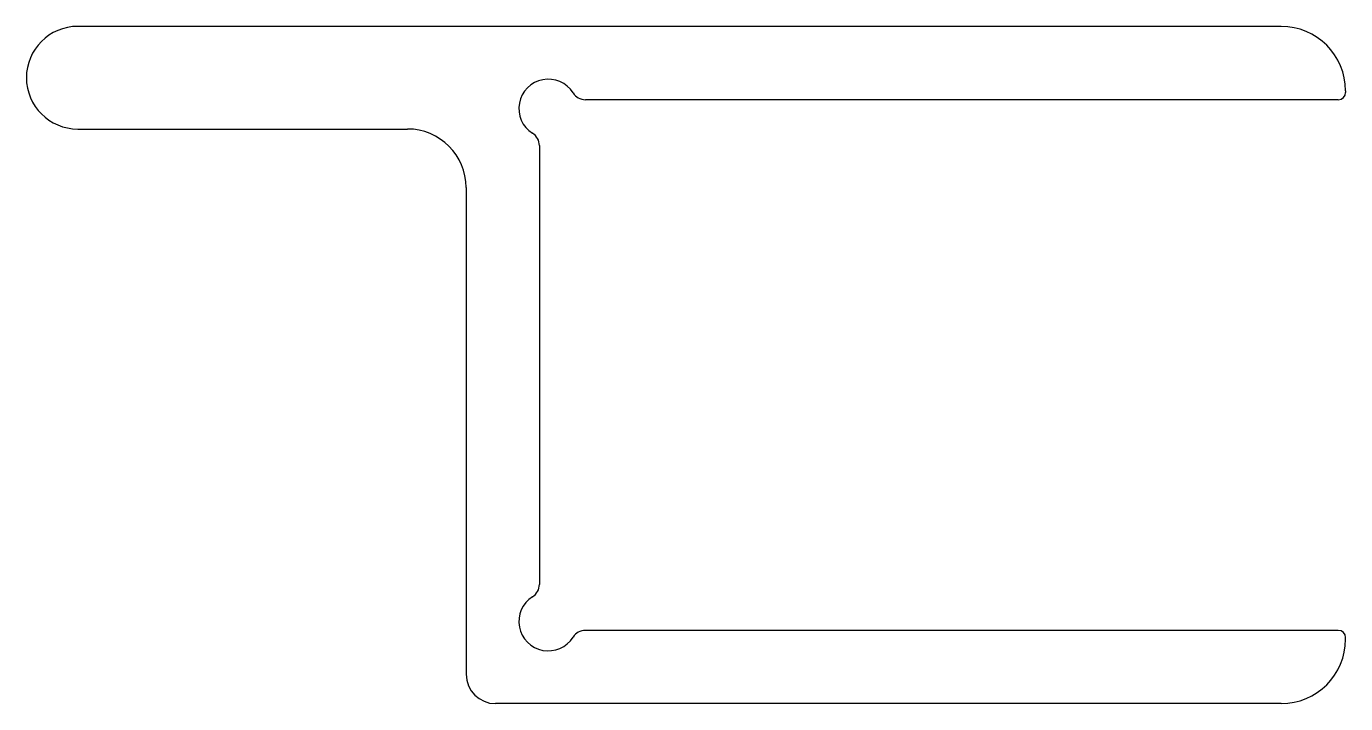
# Model space of a CAD drawing. Extents: x 2382.8 to 2427.8, y 1475.8 to 1498.9.
import ezdxf

# ---------------------------------------------------------------- set-up
doc = ezdxf.new("R2010")
doc.units = 0
doc.layers.get('0').update_dxf_attribs({"linetype": 'CONTINUOUS'})

msp = doc.modelspace()

# ---------------------------------------------------------------- linework, layer by layer
for p, q in [((2425.645, 1498.874), (2384.595, 1498.874)), ((2427.595, 1496.374), (2401.914, 1496.374)), ((2427.845, 1496.674), (2427.845, 1496.624)), ((2384.595, 1495.374), (2395.845, 1495.374)), ((2400.345, 1494.806), (2400.345, 1479.843)), ((2397.845, 1493.374), (2397.845, 1476.774)), ((2427.595, 1478.274), (2401.914, 1478.274)), ((2427.845, 1477.974), (2427.845, 1478.024)), ((2425.645, 1475.774), (2398.845, 1475.774))]:
    msp.add_line(p, q)
for centre, radius, start, end in [((2384.595, 1497.124), 1.75, 90, 270), ((2425.645, 1496.674), 2.2, 0, 90), ((2400.645, 1496.074), 1, 32.231, 237.769), ((2401.914, 1496.874), 0.5, 212.231, 270), ((2427.595, 1496.624), 0.25, 270, 0), ((2395.845, 1493.374), 2, 0, 90), ((2399.845, 1494.806), 0.5, 0, 57.769), ((2399.845, 1479.843), 0.5, 302.231, 0), ((2400.645, 1478.574), 1, 122.231, 327.769), ((2401.914, 1477.774), 0.5, 90, 147.769), ((2427.595, 1478.024), 0.25, 0, 90), ((2425.645, 1477.974), 2.2, 270, 0), ((2398.845, 1476.774), 1, 180, 270)]:
    msp.add_arc(centre, radius, start, end)

doc.saveas('drawing.dxf')
